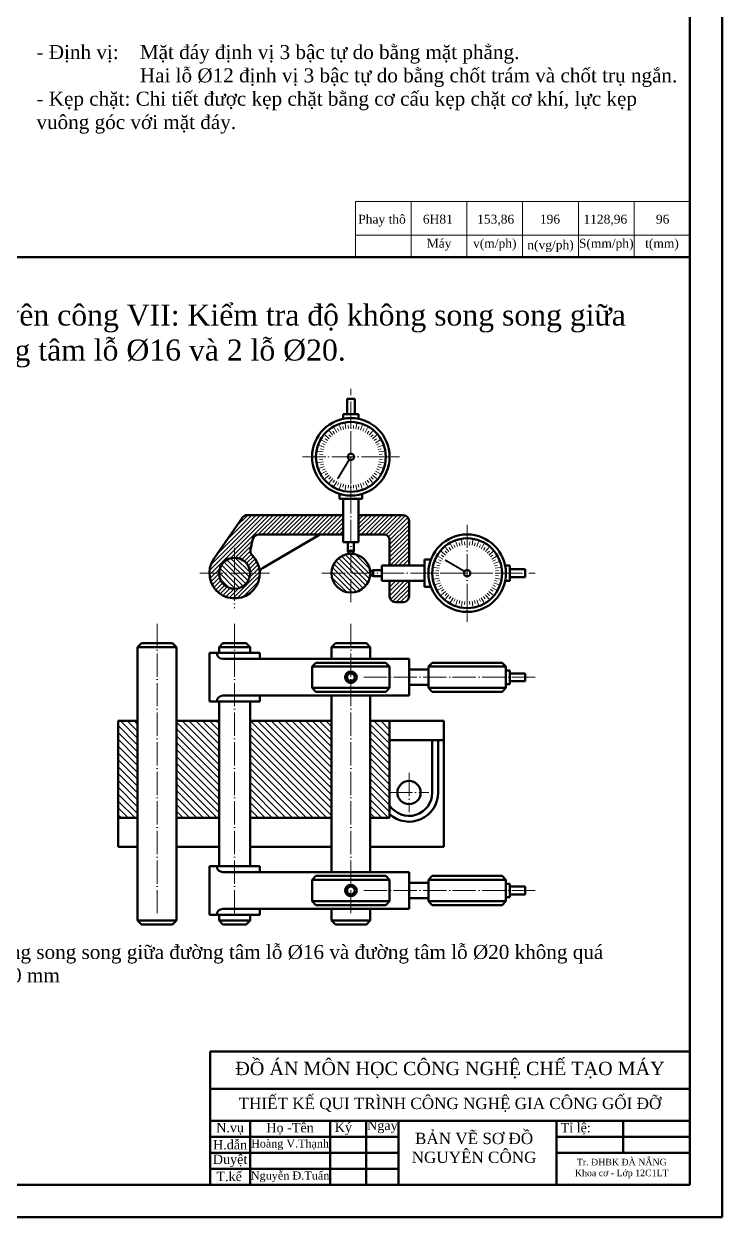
# Model space of a CAD drawing. Extents: x 3371 to 5758, y -2048 to -107.
# Drawn here: x 4620 to 5053, y -1325 to -586 of the extents above; entities that cross this region are included whole.
import ezdxf

# ---------------------------------------------------------------- set-up
doc = ezdxf.new("R2010")
doc.units = 0
doc.header["$LTSCALE"] = 0.3
doc.header["$MEASUREMENT"] = 0
doc.linetypes.add('ACAD_ISO04W100', pattern=[30.5, 24, -3, 0.5, -3])
doc.layers.get('0').update_dxf_attribs({"color": 1, "linetype": 'CONTINUOUS', "lineweight": 50})
doc.layers.add('DTAM', color=5, linetype='ACAD_ISO04W100', lineweight=20)
doc.layers.add('DUONGGIONG', color=4, linetype='CONTINUOUS', lineweight=20)
doc.styles.get("Standard").update_dxf_attribs({"font": 'times.ttf'})
doc.styles.add('style2', font='', dxfattribs={"height": 3.5})
doc.styles.add('TH', font='', dxfattribs={"height": 250})
doc.styles.get('style2').set_extended_font_data('VNswitzerland')
doc.styles.get('TH').set_extended_font_data('VNtimes new roman')

msp = doc.modelspace()

# ---------------------------------------------------------------- hatches: boundary and pattern name
at = {"layer": 'DUONGGIONG'}
h = msp.add_hatch(color=0, dxfattribs=at)
h.paths.add_polyline_path([(4814.99, -866.62, 0.003536), (4815.16, -866.73), (4821.76, -855.83, -0.026982), (4821.59, -855.72)])
h.paths.add_polyline_path([(4821.95, -855.93, -0.026982), (4821.76, -855.83), (4815.16, -866.73, 0.003536), (4815.34, -866.83)])
h.paths.add_polyline_path([(4815.16, -866.73, -0.003536), (4814.99, -866.62), (4814.69, -867.1), (4814.47, -867.87)])
h.paths.add_polyline_path([(4814.99, -866.62, -0.002627), (4814.86, -866.54), (4814.69, -867.1)])
h.paths.add_polyline_path([(4814.47, -867.87), (4815.05, -867.32), (4815.34, -866.83, -0.003536), (4815.16, -866.73)])
h.paths.add_polyline_path([(4815.47, -866.91, -0.002627), (4815.34, -866.83), (4815.05, -867.32)])
h = msp.add_hatch(dxfattribs=at)
h.set_pattern_fill('ANSI31', color=0, scale=15, style=0)
h.set_pattern_definition([(45, (2440.5682, 4e-06), (-1.3258252, 1.3258252), [])])
h.paths.add_polyline_path([(4762.12, -904.99, -0.349954), (4765.63, -902.19), (4817.96, -902.19), (4817.96, -890.19), (4758.64, -890.19, 0.245775), (4755.69, -891.74), (4750.76, -898.83), (4750.76, -916.59, -0.414214), (4760.36, -926.19, -1), (4741.16, -926.19, -0.414214), (4750.76, -916.59), (4750.76, -898.83), (4737.94, -917.29, 2.160776), (4761.62, -914.99, -0.262082), (4760.61, -911.6)])
h.paths.add_polyline_path([(4858.76, -893.79, 0.414214), (4855.16, -890.19), (4827.56, -890.19), (4827.56, -902.19), (4843.16, -902.19, -0.414214), (4846.76, -905.79), (4846.76, -921.39), (4858.76, -921.39)])
h.paths.add_polyline_path([(4858.76, -930.99), (4846.76, -930.99), (4846.76, -940.59, 0.414214), (4850.36, -944.19), (4855.16, -944.19, 0.414214), (4858.76, -940.59)])
h = msp.add_hatch(dxfattribs=at)
h.set_pattern_fill('ANSI31', color=0, scale=18, angle=90, style=0)
h.set_pattern_definition([(135, (5332.4075, -797.835), (-1.59099, -1.59099), [])])
h.paths.add_polyline_path([(4741.16, -926.19, 1), (4760.36, -926.19, 1)])
h.paths.add_polyline_path([(4810.76, -926.19, 0.414214), (4822.76, -938.19), (4822.76, -926.19)])
h.paths.add_polyline_path([(4822.76, -914.19, 0.414214), (4810.76, -926.19), (4822.76, -926.19)])
h.paths.add_polyline_path([(4822.76, -914.19), (4822.76, -926.19), (4834.76, -926.19, 0.414214)])
h.paths.add_polyline_path([(4822.76, -926.19), (4822.76, -938.19, 0.414214), (4834.76, -926.19)])
h = msp.add_hatch(color=0, dxfattribs=at)
h.paths.add_polyline_path([(4882.33, -918.41, 0.003536), (4882.22, -918.59), (4893.11, -925.19, -0.026982), (4893.23, -925.02)])
h.paths.add_polyline_path([(4893.02, -925.37, -0.026982), (4893.11, -925.19), (4882.22, -918.59, 0.003536), (4882.12, -918.77)])
h.paths.add_polyline_path([(4882.22, -918.59, -0.003536), (4882.33, -918.41), (4881.85, -918.12), (4881.08, -917.9)])
h.paths.add_polyline_path([(4882.33, -918.41, -0.002627), (4882.41, -918.28), (4881.85, -918.12)])
h.paths.add_polyline_path([(4881.08, -917.9), (4881.63, -918.48), (4882.12, -918.77, -0.003536), (4882.22, -918.59)])
h.paths.add_polyline_path([(4882.04, -918.9, -0.002627), (4882.12, -918.77), (4881.63, -918.48)])
h = msp.add_hatch(dxfattribs=at)
h.set_pattern_fill('ANSI31', color=0, scale=24, angle=90, style=0)
h.set_pattern_definition([(135, (2012.5676, 71.658), (-2.1213203, -2.1213203), [])])
h.paths.add_polyline_path([(4678.76, -1077.56), (4690.76, -1077.56), (4690.76, -1017.56), (4678.76, -1017.56)])
h.paths.add_polyline_path([(4714.76, -1077.56), (4741.16, -1077.56), (4741.16, -1017.56), (4714.76, -1017.56)])
h.paths.add_polyline_path([(4810.76, -1017.56), (4760.36, -1017.56), (4760.36, -1077.56), (4810.76, -1077.56)])
h.paths.add_polyline_path([(4846.76, -1017.56), (4834.76, -1017.56), (4834.76, -1077.56), (4846.76, -1077.56)])

# ---------------------------------------------------------------- linework, layer by layer
at = {"color": 1}
for p, q in [((5032.61, -156.69), (5032.61, -1304.69)), ((3390.61, -730.69), (5032.61, -730.69)), ((4735.61, -1222.19), (4735.61, -1304.69)), ((5032.61, -1222.19), (4735.61, -1222.19)), ((5032.61, -1245.29), (4735.61, -1245.29)), ((5032.61, -1265.09), (4735.61, -1265.09)), ((4760.36, -1265.09), (4760.36, -1304.69)), ((4809.86, -1265.09), (4809.86, -1304.69)), ((4832.13, -1265.09), (4832.13, -1304.69)), ((4852.18, -1265.09), (4852.18, -1304.69)), ((4950.11, -1265.09), (4950.11, -1304.69)), ((4991.36, -1265.09), (4991.36, -1284.89)), ((4852.18, -1274.99), (4735.61, -1274.99)), ((5032.61, -1274.99), (4950.11, -1274.99)), ((4852.18, -1284.89), (4735.61, -1284.89)), ((4852.18, -1284.89), (4735.61, -1284.89)), ((5032.61, -1284.89), (4950.11, -1284.89)), ((5032.61, -1284.89), (4950.11, -1284.89)), ((4852.18, -1294.79), (4735.61, -1294.79)), ((5032.61, -1304.69), (3390.61, -1304.69))]:
    msp.add_line(p, q, dxfattribs=at)
at = {"linetype": 'Continuous'}
for p, q in [((4820.36, -827.79), (4820.36, -818.19)), ((4820.36, -818.19), (4825.16, -818.19)), ((4825.16, -827.79), (4825.16, -818.19)), ((4817.96, -827.79), (4827.56, -827.79)), ((4817.96, -827.79), (4817.96, -830.67)), ((4827.56, -827.79), (4827.56, -830.67)), ((4815.76, -880.19), (4815.76, -877.14)), ((4829.76, -880.19), (4829.76, -877.14)), ((4815.76, -880.19), (4829.76, -880.19)), ((4817.96, -906.99), (4817.96, -880.19)), ((4827.56, -906.99), (4827.56, -880.19)), ((4755.69, -891.74), (4737.94, -917.29)), ((4817.96, -890.19), (4758.64, -890.19)), ((4855.16, -890.19), (4827.56, -890.19)), ((4858.76, -893.79), (4858.76, -921.39)), ((4762.12, -904.99), (4760.61, -911.6)), ((4817.96, -902.19), (4765.63, -902.19)), ((4802.85, -902.68), (4768.14, -922.97)), ((4817.96, -906.99), (4827.56, -906.99)), ((4820.96, -906.99), (4820.96, -912.39)), ((4824.56, -906.99), (4824.56, -912.39)), ((4843.16, -902.19), (4827.56, -902.19)), ((4846.76, -905.79), (4846.76, -921.39)), ((4820.96, -912.39), (4824.56, -912.39)), ((4841.96, -921.39), (4868.36, -921.39)), ((4841.96, -921.39), (4841.96, -930.99)), ((4868.36, -917.79), (4868.36, -934.59)), ((4868.36, -917.79), (4872.28, -917.79)), ((4921.16, -921.39), (4918.27, -921.39)), ((4921.16, -921.39), (4921.16, -930.99)), ((4841.96, -924.39), (4836.56, -924.39)), ((4836.56, -924.39), (4836.56, -927.99)), ((4841.96, -927.99), (4836.56, -927.99)), ((4921.16, -923.79), (4930.76, -923.79)), ((4921.16, -928.59), (4930.76, -928.59)), ((4930.76, -923.79), (4930.76, -928.59)), ((4841.96, -930.99), (4868.36, -930.99)), ((4846.76, -930.99), (4846.76, -940.59)), ((4858.76, -930.99), (4858.76, -940.59)), ((4868.36, -934.59), (4872.28, -934.59)), ((4921.16, -930.99), (4918.27, -930.99)), ((4850.36, -944.19), (4855.16, -944.19)), ((4693.16, -969.56), (4690.76, -971.96)), ((4690.76, -971.96), (4690.76, -1141.16)), ((4714.76, -971.96), (4690.76, -971.96)), ((4693.16, -969.56), (4712.36, -969.56)), ((4712.36, -969.56), (4714.76, -971.96)), ((4714.76, -971.96), (4714.76, -1141.16)), ((4743.56, -969.56), (4741.16, -971.96)), ((4741.16, -971.96), (4741.16, -975.56)), ((4741.16, -971.96), (4760.36, -971.96)), ((4743.56, -969.56), (4757.96, -969.56)), ((4757.96, -969.56), (4760.36, -971.96)), ((4760.36, -971.96), (4760.36, -975.56)), ((4813.16, -969.56), (4810.76, -971.96)), ((4810.76, -971.96), (4810.76, -979.16)), ((4834.76, -971.96), (4810.76, -971.96)), ((4813.16, -969.56), (4832.36, -969.56)), ((4832.36, -969.56), (4834.76, -971.96)), ((4834.76, -971.96), (4834.76, -979.16)), ((4735.16, -975.56), (4766.36, -975.56)), ((4735.16, -975.56), (4735.16, -1005.56)), ((4743.39, -979.16), (4858.76, -979.16)), ((4766.36, -975.56), (4766.36, -979.16)), ((4801.16, -981.56), (4798.76, -983.96)), ((4801.16, -981.56), (4844.36, -981.56)), ((4844.36, -981.56), (4846.76, -983.96)), ((4858.76, -979.16), (4858.76, -1001.96)), ((4873.16, -981.56), (4870.76, -983.96)), ((4873.16, -981.56), (4916.36, -981.56)), ((4916.36, -981.56), (4918.76, -983.96)), ((4798.76, -983.96), (4798.76, -997.16)), ((4846.76, -983.96), (4798.76, -983.96)), ((4846.76, -983.96), (4846.76, -997.16)), ((4870.76, -985.76), (4858.76, -985.76)), ((4870.76, -983.96), (4870.76, -997.16)), ((4918.76, -983.96), (4870.76, -983.96)), ((4918.76, -983.96), (4918.76, -997.16)), ((4921.16, -986.36), (4918.76, -986.36)), ((4921.16, -986.36), (4921.16, -994.76)), ((4921.16, -988.16), (4930.76, -988.16)), ((4930.76, -988.16), (4930.76, -992.96)), ((4870.76, -995.36), (4858.76, -995.36)), ((4921.16, -994.76), (4918.76, -994.76)), ((4921.16, -992.96), (4930.76, -992.96)), ((4743.39, -1001.96), (4858.76, -1001.96)), ((4766.36, -1001.96), (4766.36, -1005.56)), ((4801.16, -999.56), (4798.76, -997.16)), ((4846.76, -997.16), (4798.76, -997.16)), ((4801.16, -999.56), (4844.36, -999.56)), ((4810.76, -1001.96), (4810.76, -1111.16)), ((4834.76, -1001.96), (4834.76, -1111.16)), ((4844.36, -999.56), (4846.76, -997.16)), ((4873.16, -999.56), (4870.76, -997.16)), ((4918.76, -997.16), (4870.76, -997.16)), ((4873.16, -999.56), (4916.36, -999.56)), ((4916.36, -999.56), (4918.76, -997.16)), ((4735.16, -1005.56), (4766.36, -1005.56)), ((4741.16, -1005.56), (4741.16, -1107.56)), ((4760.36, -1005.56), (4760.36, -1107.56)), ((4678.76, -1017.56), (4690.76, -1017.56)), ((4678.76, -1095.56), (4678.76, -1017.56)), ((4714.76, -1017.56), (4741.16, -1017.56)), ((4760.36, -1017.56), (4810.76, -1017.56)), ((4834.76, -1017.56), (4880.36, -1017.56)), ((4846.76, -1017.56), (4846.76, -1077.56)), ((4880.36, -1017.56), (4880.36, -1095.56)), ((4846.76, -1029.56), (4880.36, -1029.56)), ((4873.16, -1029.56), (4873.16, -1061.96)), ((4876.76, -1029.56), (4876.76, -1061.96)), ((4690.76, -1077.56), (4678.76, -1077.56)), ((4741.16, -1077.56), (4714.76, -1077.56)), ((4810.76, -1077.56), (4760.36, -1077.56)), ((4846.76, -1077.56), (4834.76, -1077.56)), ((4690.76, -1095.56), (4678.76, -1095.56)), ((4741.16, -1095.56), (4714.76, -1095.56)), ((4810.76, -1095.56), (4760.36, -1095.56)), ((4880.36, -1095.56), (4834.76, -1095.56)), ((4735.16, -1107.56), (4766.36, -1107.56)), ((4735.16, -1137.56), (4735.16, -1107.56)), ((4766.36, -1111.16), (4766.36, -1107.56)), ((4743.39, -1111.16), (4858.76, -1111.16)), ((4801.16, -1113.56), (4798.76, -1115.96)), ((4801.16, -1113.56), (4844.36, -1113.56)), ((4844.36, -1113.56), (4846.76, -1115.96)), ((4858.76, -1133.96), (4858.76, -1111.16)), ((4873.16, -1113.56), (4870.76, -1115.96)), ((4873.16, -1113.56), (4916.36, -1113.56)), ((4916.36, -1113.56), (4918.76, -1115.96)), ((4798.76, -1129.16), (4798.76, -1115.96)), ((4846.76, -1115.96), (4798.76, -1115.96)), ((4846.76, -1129.16), (4846.76, -1115.96)), ((4870.76, -1117.76), (4858.76, -1117.76)), ((4870.76, -1129.16), (4870.76, -1115.96)), ((4918.76, -1115.96), (4870.76, -1115.96)), ((4918.76, -1129.16), (4918.76, -1115.96)), ((4921.16, -1118.36), (4918.76, -1118.36)), ((4921.16, -1126.76), (4921.16, -1118.36)), ((4921.16, -1120.16), (4930.76, -1120.16)), ((4930.76, -1124.96), (4930.76, -1120.16)), ((4801.16, -1131.56), (4798.76, -1129.16)), ((4846.76, -1129.16), (4798.76, -1129.16)), ((4844.36, -1131.56), (4846.76, -1129.16)), ((4870.76, -1127.36), (4858.76, -1127.36)), ((4873.16, -1131.56), (4870.76, -1129.16)), ((4918.76, -1129.16), (4870.76, -1129.16)), ((4916.36, -1131.56), (4918.76, -1129.16)), ((4921.16, -1126.76), (4918.76, -1126.76)), ((4921.16, -1124.96), (4930.76, -1124.96)), ((4743.39, -1133.96), (4858.76, -1133.96)), ((4766.36, -1137.56), (4766.36, -1133.96)), ((4801.16, -1131.56), (4844.36, -1131.56)), ((4810.76, -1141.16), (4810.76, -1133.96)), ((4834.76, -1141.16), (4834.76, -1133.96)), ((4873.16, -1131.56), (4916.36, -1131.56)), ((4693.16, -1143.56), (4690.76, -1141.16)), ((4714.76, -1141.16), (4690.76, -1141.16)), ((4693.16, -1143.56), (4712.36, -1143.56)), ((4712.36, -1143.56), (4714.76, -1141.16)), ((4735.16, -1137.56), (4766.36, -1137.56)), ((4741.16, -1141.16), (4741.16, -1137.56)), ((4743.56, -1143.56), (4741.16, -1141.16)), ((4741.16, -1141.16), (4760.36, -1141.16)), ((4743.56, -1143.56), (4757.96, -1143.56)), ((4757.96, -1143.56), (4760.36, -1141.16)), ((4760.36, -1141.16), (4760.36, -1137.56)), ((4813.16, -1143.56), (4810.76, -1141.16)), ((4834.76, -1141.16), (4810.76, -1141.16)), ((4813.16, -1143.56), (4832.36, -1143.56)), ((4832.36, -1143.56), (4834.76, -1141.16))]:
    msp.add_line(p, q, dxfattribs=at)
msp.add_lwpolyline([(5052.61, -1324.69), (3370.61, -1324.69), (3370.61, -136.69), (5052.61, -136.69), (5052.61, -1324.69)], close=True)
for centre, radius in [((4822.76, -854.19), 24), ((4822.76, -854.19), 21.6), ((4822.76, -854.19), 1.93), ((4894.76, -926.19), 24), ((4894.76, -926.19), 21.6), ((4822.76, -926.19), 12), ((4750.76, -926.19), 9.6), ((4894.76, -926.19), 1.93), ((4822.76, -990.56), 3.6), ((4822.76, -990.56), 2.4), ((4858.76, -1061.96), 7.2), ((4822.76, -1122.56), 3.6), ((4822.76, -1122.56), 2.4)]:
    msp.add_circle(centre, radius, dxfattribs=at)
for centre, radius, start, end in [((4758.64, -893.79), 3.6, 90, 145.23264), ((4855.16, -893.79), 3.6, 0, 90), ((4765.63, -905.79), 3.6, 90, 167.15088), ((4804.66, -905.79), 3.6, 90, 120.31393), ((4843.16, -905.79), 3.6, 0, 90), ((4750.76, -926.19), 15.6, 145.23264, 45.89447), ((4764.12, -912.4), 3.6, 167.15088, 225.89447), ((4822.76, -912.39), 1.8, 180, 0), ((4769.96, -926.08), 3.6, 120.31393, 180.326), ((4836.56, -926.19), 1.8, 90, 270), ((4850.36, -940.59), 3.6, 180, 270), ((4855.16, -940.59), 3.6, 270, 0), ((4743.39, -975.56), 3.6, 180, 270), ((4743.39, -1005.56), 3.6, 90, 180), ((4858.76, -1061.96), 14.4, 213.55731, 0), ((4858.76, -1061.96), 18, 228.18969, 0), ((4743.39, -1107.56), 3.6, 180, 270), ((4743.39, -1137.56), 3.6, 90, 180)]:
    msp.add_arc(centre, radius, start, end, dxfattribs=at)
at = {"layer": 'DTAM', "linetype": 'ACAD_ISO04W100', "ltscale": 2}
for p, q in [((4822.76, -944.19), (4822.76, -812.19)), ((4792.76, -854.19), (4852.76, -854.19)), ((4894.76, -896.19), (4894.76, -956.19)), ((4750.76, -910.59), (4750.76, -947.79)), ((4729.16, -926.19), (4772.36, -926.19)), ((4804.76, -926.19), (4936.76, -926.19)), ((4702.76, -957.56), (4702.76, -1137.56)), ((4750.76, -957.56), (4750.76, -1137.92)), ((4822.76, -957.56), (4822.76, -1137.9)), ((4936.76, -990.56), (4830.67, -990.56)), ((4858.76, -1049.76), (4858.76, -1074.16)), ((4846.56, -1061.96), (4870.96, -1061.96)), ((4936.76, -1122.56), (4830.67, -1122.56))]:
    msp.add_line(p, q, dxfattribs=at)
at = {"layer": 'DUONGGIONG', "color": 0}
for p, q in [((4825.61, -730.69), (4825.61, -696.19)), ((4825.61, -696.19), (5032.61, -696.19)), ((4860.11, -696.19), (4860.11, -730.69)), ((4894.61, -696.19), (4894.61, -730.69)), ((4929.11, -696.19), (4929.11, -730.69)), ((4963.61, -696.19), (4963.61, -730.69)), ((4998.11, -696.19), (4998.11, -730.69)), ((5032.61, -696.19), (5032.61, -730.69)), ((4825.61, -716.89), (5032.61, -716.89)), ((5032.61, -730.69), (4825.61, -730.69)), ((4819.16, -833.77), (4819.72, -836.94)), ((4822.76, -833.45), (4822.76, -836.67)), ((4826.36, -833.77), (4825.8, -836.94)), ((4806.88, -840.86), (4809.34, -842.93)), ((4809.04, -840.46), (4810.37, -841.8)), ((4809.43, -838.3), (4811.5, -840.77)), ((4811.63, -838.29), (4812.71, -839.84)), ((4812.39, -836.23), (4814, -839.02)), ((4814.56, -836.6), (4815.36, -838.31)), ((4815.67, -834.7), (4816.77, -837.73)), ((4817.74, -835.44), (4818.23, -837.27)), ((4821.07, -834.85), (4821.23, -836.74)), ((4824.45, -834.85), (4824.29, -836.74)), ((4827.78, -835.44), (4827.29, -837.27)), ((4829.85, -834.7), (4828.75, -837.73)), ((4830.96, -836.6), (4830.16, -838.31)), ((4833.13, -836.23), (4831.52, -839.02)), ((4833.89, -838.29), (4832.81, -839.84)), ((4836.09, -838.3), (4834.02, -840.77)), ((4836.48, -840.46), (4835.14, -841.8)), ((4838.64, -840.86), (4836.18, -842.93)), ((4803.27, -847.1), (4806.3, -848.2)), ((4804.01, -849.16), (4805.84, -849.65)), ((4804.8, -843.82), (4807.59, -845.43)), ((4805.17, -845.99), (4806.89, -846.79)), ((4806.86, -843.06), (4808.41, -844.14)), ((4838.66, -843.06), (4837.11, -844.14)), ((4840.72, -843.82), (4837.93, -845.43)), ((4840.35, -845.99), (4838.63, -846.79)), ((4842.25, -847.1), (4839.22, -848.2)), ((4841.51, -849.16), (4839.68, -849.65)), ((4802.02, -854.19), (4805.24, -854.19)), ((4802.34, -850.59), (4805.51, -851.15)), ((4803.42, -852.5), (4805.31, -852.66)), ((4803.42, -855.88), (4805.31, -855.71)), ((4821.76, -855.83), (4814.47, -867.87)), ((4821.59, -855.72), (4814.69, -867.1)), ((4821.95, -855.93), (4815.05, -867.32)), ((4822.76, -854.19), (4822.76, -854.19)), ((4843.18, -850.59), (4840.01, -851.15)), ((4842.1, -852.5), (4840.21, -852.66)), ((4842.1, -855.88), (4840.21, -855.71)), ((4843.5, -854.19), (4840.27, -854.19)), ((4802.34, -857.79), (4805.51, -857.23)), ((4803.27, -861.28), (4806.3, -860.18)), ((4804.01, -859.21), (4805.84, -858.72)), ((4804.8, -864.56), (4807.59, -862.95)), ((4805.17, -862.39), (4806.89, -861.59)), ((4840.72, -864.56), (4837.93, -862.95)), ((4840.35, -862.39), (4838.63, -861.59)), ((4842.25, -861.28), (4839.22, -860.18)), ((4841.51, -859.21), (4839.68, -858.72)), ((4843.18, -857.79), (4840.01, -857.23)), ((4806.86, -865.32), (4808.41, -864.23)), ((4806.88, -867.52), (4809.34, -865.45)), ((4809.04, -867.91), (4810.37, -866.57)), ((4809.43, -870.07), (4811.5, -867.61)), ((4811.63, -870.09), (4812.71, -868.54)), ((4812.39, -872.15), (4814, -869.36)), ((4814.86, -866.54), (4814.47, -867.87)), ((4814.47, -867.87), (4815.47, -866.91)), ((4814.56, -871.78), (4815.36, -870.06)), ((4815.67, -873.67), (4816.77, -870.65)), ((4817.74, -872.94), (4818.23, -871.11)), ((4827.78, -872.94), (4827.29, -871.11)), ((4829.85, -873.67), (4828.75, -870.65)), ((4830.96, -871.78), (4830.16, -870.06)), ((4833.13, -872.15), (4831.52, -869.36)), ((4833.89, -870.09), (4832.81, -868.54)), ((4836.09, -870.07), (4834.02, -867.61)), ((4836.48, -867.91), (4835.14, -866.57)), ((4838.64, -867.52), (4836.18, -865.45)), ((4838.66, -865.32), (4837.11, -864.23)), ((4819.16, -874.61), (4819.72, -871.44)), ((4821.07, -873.52), (4821.23, -871.64)), ((4822.76, -874.92), (4822.76, -871.7)), ((4824.45, -873.52), (4824.29, -871.64)), ((4826.36, -874.61), (4825.8, -871.44)), ((4884.39, -908.23), (4886, -911.02)), ((4887.67, -906.7), (4888.77, -909.73)), ((4889.74, -907.44), (4890.23, -909.27)), ((4891.16, -905.77), (4891.72, -908.94)), ((4893.07, -906.85), (4893.23, -908.74)), ((4894.76, -905.45), (4894.76, -908.67)), ((4896.45, -906.85), (4896.29, -908.74)), ((4898.36, -905.77), (4897.8, -908.94)), ((4899.78, -907.44), (4899.29, -909.27)), ((4901.85, -906.7), (4900.75, -909.73)), ((4905.13, -908.23), (4903.52, -911.02)), ((4878.86, -915.06), (4880.41, -916.14)), ((4878.88, -912.86), (4881.34, -914.93)), ((4881.04, -912.46), (4882.37, -913.8)), ((4881.43, -910.3), (4883.5, -912.77)), ((4883.63, -910.29), (4884.71, -911.84)), ((4886.56, -908.6), (4887.36, -910.31)), ((4902.96, -908.6), (4902.16, -910.31)), ((4905.89, -910.29), (4904.81, -911.84)), ((4908.09, -910.3), (4906.02, -912.77)), ((4908.48, -912.46), (4907.14, -913.8)), ((4910.64, -912.86), (4908.18, -914.93)), ((4910.66, -915.06), (4909.11, -916.14)), ((4874.34, -922.59), (4877.51, -923.15)), ((4875.27, -919.1), (4878.3, -920.2)), ((4876.01, -921.16), (4877.84, -921.65)), ((4876.8, -915.82), (4879.59, -917.43)), ((4877.17, -917.99), (4878.89, -918.79)), ((4881.08, -917.9), (4882.04, -918.9)), ((4882.41, -918.28), (4881.08, -917.9)), ((4893.11, -925.19), (4881.08, -917.9)), ((4893.02, -925.37), (4881.63, -918.48)), ((4893.23, -925.02), (4881.85, -918.12)), ((4912.72, -915.82), (4909.93, -917.43)), ((4912.35, -917.99), (4910.63, -918.79)), ((4914.25, -919.1), (4911.22, -920.2)), ((4913.51, -921.16), (4911.68, -921.65)), ((4915.18, -922.59), (4912.01, -923.15)), ((4874.02, -926.19), (4877.24, -926.19)), ((4874.34, -929.79), (4877.51, -929.23)), ((4875.42, -924.5), (4877.31, -924.66)), ((4875.42, -927.88), (4877.31, -927.71)), ((4894.76, -926.19), (4894.76, -926.19)), ((4915.18, -929.79), (4912.01, -929.23)), ((4914.1, -924.5), (4912.21, -924.66)), ((4914.1, -927.88), (4912.21, -927.71)), ((4915.5, -926.19), (4912.27, -926.19)), ((4875.27, -933.28), (4878.3, -932.18)), ((4876.01, -931.21), (4877.84, -930.72)), ((4876.8, -936.56), (4879.59, -934.95)), ((4877.17, -934.39), (4878.89, -933.59)), ((4878.86, -937.32), (4880.41, -936.23)), ((4878.88, -939.52), (4881.34, -937.45)), ((4910.64, -939.52), (4908.18, -937.45)), ((4910.66, -937.32), (4909.11, -936.23)), ((4912.72, -936.56), (4909.93, -934.95)), ((4912.35, -934.39), (4910.63, -933.59)), ((4914.25, -933.28), (4911.22, -932.18)), ((4913.51, -931.21), (4911.68, -930.72)), ((4881.04, -939.91), (4882.37, -938.57)), ((4881.43, -942.07), (4883.5, -939.61)), ((4883.63, -942.09), (4884.71, -940.54)), ((4884.39, -944.15), (4886, -941.36)), ((4886.56, -943.78), (4887.36, -942.06)), ((4887.67, -945.67), (4888.77, -942.65)), ((4889.74, -944.94), (4890.23, -943.11)), ((4891.16, -946.61), (4891.72, -943.44)), ((4893.07, -945.52), (4893.23, -943.64)), ((4894.76, -946.92), (4894.76, -943.7)), ((4896.45, -945.52), (4896.29, -943.64)), ((4898.36, -946.61), (4897.8, -943.44)), ((4899.78, -944.94), (4899.29, -943.11)), ((4901.85, -945.67), (4900.75, -942.65)), ((4902.96, -943.78), (4902.16, -942.06)), ((4905.13, -944.15), (4903.52, -941.36)), ((4905.89, -942.09), (4904.81, -940.54)), ((4908.09, -942.07), (4906.02, -939.61)), ((4908.48, -939.91), (4907.14, -938.57))]:
    msp.add_line(p, q, dxfattribs=at)
for centre, start, end in [((4822.76, -854.19), 237.37655, 240.20174), ((4894.76, -926.19), 147.37655, 150.20174)]:
    msp.add_arc(centre, 14.66, start, end, dxfattribs=at)

# ---------------------------------------------------------------- texts
at = {"color": 1, "linetype": 'Continuous', "width": 297, "attachment_point": 5}
for s, insert, char_height in [('{\\fTimes New Roman|b0|i0|c0|p18;ĐỒ ÁN MÔN HỌC CÔNG NGHỆ CHẾ TẠO MÁY}', (4884.11, -1233.74), 8.25), ('THIẾT KẾ QUI TRÌNH CÔNG NGHỆ GIA CÔNG GỐI ĐỠ', (4884.11, -1255.19), 7)]:
    msp.add_mtext(s, dxfattribs=dict(at, insert=insert, char_height=char_height))
at = {"color": 1, "linetype": 'Continuous', "style": 'style2'}
for s, insert, char_height, width, attachment_point in [('{\\fTimes New Roman|b0|i0|c0|p18;N.vụ}', (4747.98, -1270.04), 5.775, 24.75, 5), ('{\\fTimes New Roman|b0|i0|c0|p18;Họ -Tên}', (4785.11, -1270.04), 5.775, 49.5, 5), ('{\\fTimes New Roman|b0|i0|c0|p18;Ký}', (4818.11, -1270.04), 5.775, 16.5, 5), ('{\\fTimes New Roman|b0|i0|c0|p18;Ngày}', (4842.28, -1268.9), 5.775, 19.8, 5), ('{\\fTimes New Roman|b0|i0|c0|p18;BẢN VẼ SƠ ĐỒ NGUYÊN CÔNG}', (4899.02, -1281.87), 7, 82.5, 5), ('{\\fTimes New Roman|b0|i0|c0|p18;Tỉ lệ:}', (4952.62, -1270.04), 5.775, 41.25, 4), ('{\\fTimes New Roman|b0|i0|c0|p18;H.dẫn}', (4747.98, -1279.94), 5.775, 24.75, 5), ('{\\fTimes New Roman|b0|i0|c0|p18;Hoàng V.Thạnh}', (4785.11, -1279.94), 4.95, 49.5, 5), ('{\\fTimes New Roman|b0|i0|c0|p18;Duyệt}', (4747.98, -1289.86), 5.775, 24.75, 5), ('{\\fTimes New Roman|b0|i0|c0|p18;Tr. ĐHBK ĐÀ NẴNG\\PKhoa cơ - Lớp 12C1LT}', (4990.47, -1294.63), 4.0425, 57.75, 5), ('{\\fTimes New Roman|b0|i0|c0|p18;T.kế}', (4747.41, -1299.54), 5.775, 24.75, 5), ('{\\fTimes New Roman|b0|i0|c0|p18;Nguyễn Đ.Tuấn}', (4785.11, -1299.74), 5, 49.5, 5)]:
    msp.add_mtext(s, dxfattribs=dict(at, insert=insert, char_height=char_height, width=width, attachment_point=attachment_point))
at = {"layer": 'DUONGGIONG', "color": 0, "style": 'TH'}
for s, insert, char_height, width, attachment_point in [('\\pt24.93,31.17,37.4;{\\fTimes New Roman|b0|i0|c163|p18;\\H1.083x;- Định vị\\fTimes New Roman|b0|i0|c0|p18;:^I\\fTimes New Roman|b0|i0|c238|p18;Mặt đáy định vị 3 bậc tự do bằng \\fTimes New Roman|b0|i0|c0|p18;mặt phẳng.\\P^I^I^I^IHai lỗ %%C12 định vị 3 bậc tự do bằng chốt trám và chốt trụ ngắn.\\P\\ptz;\\fTimes New Roman|b0|i0|c163|p18;- Kẹp chặt: Chi tiết được kẹp chặt bằng cơ cấu kẹp chặt cơ khí, lực kẹp \\fTimes New Roman|b0|i0|c238|p18;vuông góc với mặt đáy\\fTimes New Roman|b0|i0|c0|p18;.}', (4628.11, -599.32), 8, 392.6936, 1), ('{\\fTimes New Roman|b0|i0|c0|p18;Phay thô}', (4842.04, -704.33), 5.52, 34.5, 2), ('{\\fTimes New Roman|b0|i0|c0|p18;6H81}', (4876.6, -704.33), 5.52, 34.5, 2), ('{\\fTimes New Roman|b0|i0|c0|p18;153,86}', (4912.39, -704.33), 5.52, 34.5, 2), ('{\\fTimes New Roman|b0|i0|c0|p18;196}', (4946.03, -704.33), 5.52, 34.5, 2), ('{\\fTimes New Roman|b0|i0|c0|p18;1128,96}', (4980.28, -704.33), 5.52, 34.5, 2), ('{\\fTimes New Roman|b0|i0|c0|p18;96}', (5015.77, -704.33), 5.52, 34.5, 2), ('{\\fTimes New Roman|b0|i0|c0|p18;Máy}', (4877.36, -719.26), 5.52, 34.5, 2), ('{\\fTimes New Roman|b0|i0|c0|p18;v(m/ph)}', (4911.86, -719.26), 5.52, 34.5, 2), ('{\\fTimes New Roman|b0|i0|c0|p18;n(vg/ph)}', (4946.36, -720.17), 5.52, 34.5, 2), ('{\\fTimes New Roman|b0|i0|c0|p18;S(mm/ph)}', (4980.86, -719.26), 5.52, 34.5, 2), ('{\\fTimes New Roman|b0|i0|c0|p18;t(mm)}', (5015.36, -719.26), 5.52, 34.5, 2), ('{\\fTimes New Roman|b0|i0|c0|p18;Nguyên công VII: Kiểm tra độ không song song giữa đường tâm lỗ %%C16 và 2 lỗ %%C20.}', (4573.86, -759.93), 13, 458.746, 1), ('{\\fTimes New Roman|b0|i0|c0|p18;\\H1.083x;Độ không song song giữa đường tâm lỗ %%C16 và đường tâm lỗ %%C20 không quá 0,03/100 mm}', (4572.79, -1156.26), 8, 440.1928, 1)]:
    msp.add_mtext(s, dxfattribs=dict(at, insert=insert, char_height=char_height, width=width, attachment_point=attachment_point))

doc.saveas('drawing.dxf')
